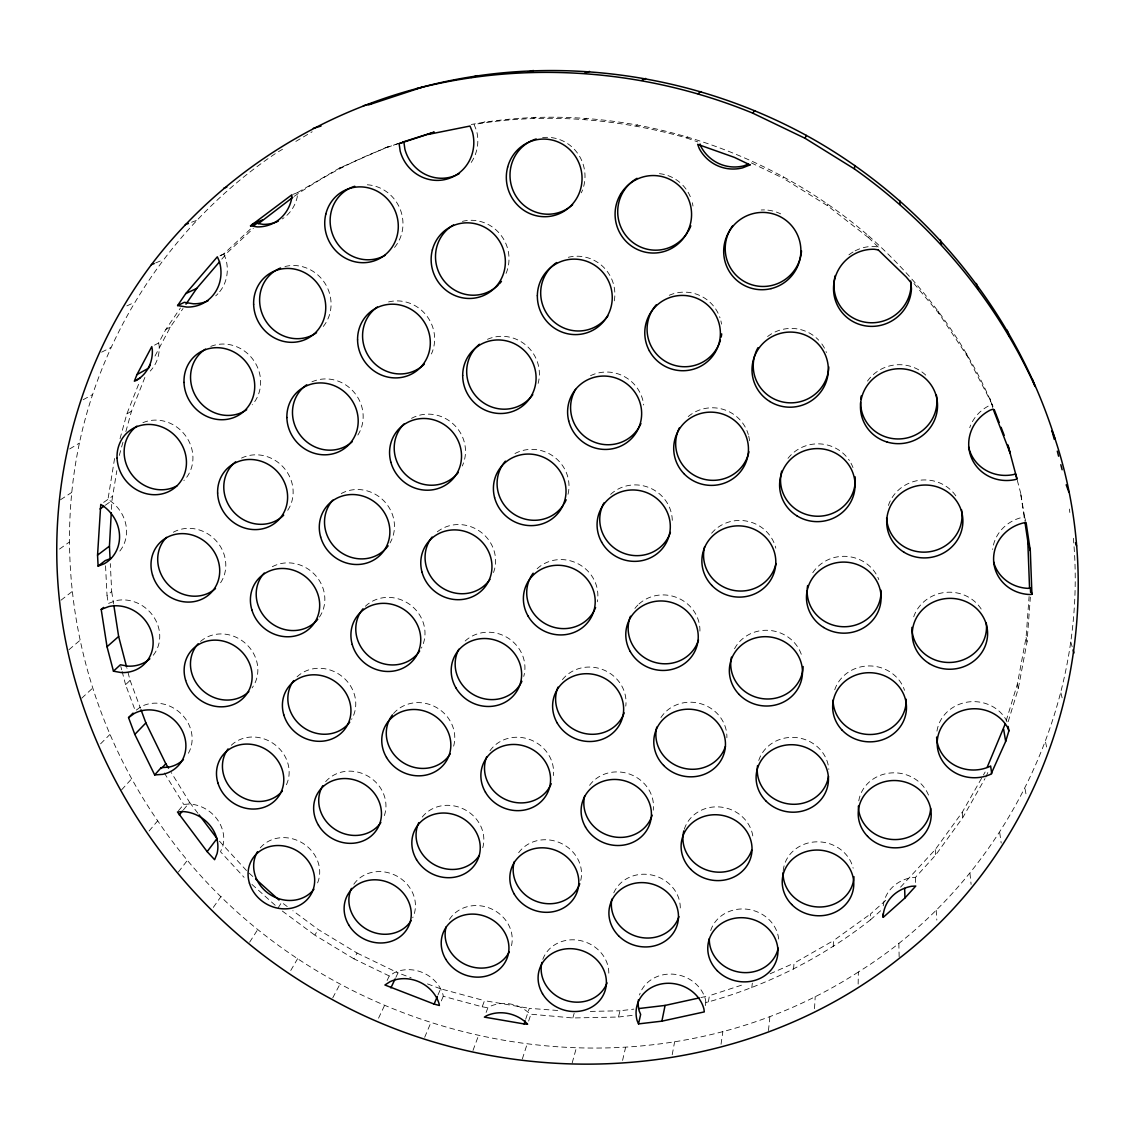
<?xml version="1.0" encoding="UTF-8"?>
<svg xmlns="http://www.w3.org/2000/svg" width="1135" height="1135" viewBox="0 0 1135 1135"><rect width="100%" height="100%" fill="white"/><g stroke="black" fill="none" stroke-linecap="round" stroke-linejoin="round"><path stroke-width="0.75" stroke-dasharray="5 3.75" d="M705.317 1005.61L705.828 1002.46L708.396 1001.893C767.147 985.45 822.478 957.642 870.417 919.875L870.46 914.03L886.18 899.984M858.145 984.088L858.358 972.014C1003.255 881.711 1089.259 708.268 1073.355 538.274M878.192 247.004L868.559 237.683L868.601 235.853C761.103 142.854 611.637 98.688 471.28 124.481M833.232 946.604L833.487 940.631L870.46 914.03M858.358 972.014C630.195 1119.422 307.727 1043.76 157.68 820.789C82.571 711.943 51.983 572.92 79.407 443.104C104.392 325.461 176.748 219.693 276.557 152.799L282.487 149.295M111.457 509.36L111.939 500.606L116.82 470.699M814.504 1008.674L815.228 996.388M1006.163 720.81L1017.343 684.15L1026.083 637.487L1029.104 596.499M936.957 731.139A36.902 34.192 -0.7 0 1 967.545 702.083A36.902 34.192 -0.7 0 1 1006.504 720.484L1007.625 723.52L1018.251 688.761L1027.047 641.828L1030.353 597.166M793.535 969.276L794.032 963.204L833.487 940.631M768.466 1030.608L769.913 1016.208M751.781 987.734L752.335 983.123M721.037 1044.271L722.896 1031.36M114.578 458.497L107.967 499.386A35.526 32.191 47 0 1 117.884 553.242M708.396 1001.893L709.389 995.693L742.574 984.839M672.204 1054.741L674.63 1041.774M868.559 237.683L827.401 205.634L827.727 204.03M622.576 1060.416L625.584 1047.435M486.135 1012.448L487.88 1007.781L489.937 1006.461A33.709 29.978 21.5 0 1 530.201 1014.151L572.82 1017.967L618.476 1017.017L620.008 1010.774L633.883 1009.128M120.026 438.692L126.836 413.934L139.477 382.041M119.288 455.447L123.048 441.813M125.871 431.598L131.504 411.14L145.393 376.153M572.196 1062.899L576.225 1048.343M572.82 1017.967L574.168 1013.3M522.313 1059.012L526.981 1044.555M528.64 1021.089L530.712 1014.803M525.675 1019.273L529.307 1008.348L558.931 1010.561M472.997 1050.442L478.317 1036.127M387.106 980.498L389.277 975.972L394.271 972.723A33.596 29.879 25.1 0 1 443.019 994.671L443.26 996.275L482.191 1006.802L484.517 1000.673L529.307 1008.348M441.316 1000.886L443.26 996.275M424.689 1037.291L430.633 1023.174M438.011 994.913L440.607 988.812L484.517 1000.673M985.833 777.106L988.585 770.736M827.401 205.634L782.951 178.096L783.576 176.663M378.537 1018.18L384.368 1005.851M395.86 977.391L398.002 972.879L411.111 977.774M332.739 997.878L339.89 984.286M389.277 975.972L353.992 958.876L357.057 953.045L318.155 929.466L292.858 910.71M154.53 345.154L158.659 342.969L165.852 329.42L180.408 308.025M154.998 356.035L170.335 327.121L183.033 308.479M900.58 887.116L935.24 849.59L962.239 812.277L982.598 776.468M983.449 774.978L985.137 771.999M883.229 905.815A35.795 32.489 5.3 0 1 911.206 877.695L915.406 877.44L935.609 855.109L962.778 817.597L984.981 778.61M353.992 958.876L314.849 935.169L318.155 929.466M290.759 970.482L297.611 958.706M278.103 907.915L281.622 902.368L287.24 906.539M249.643 942.178L257.9 929.31M213.323 907.404L221.112 896.338M178.365 872.063L187.601 860.06M183.416 809.893L189.602 802.346L171.3 772.609M178.493 810.716L183.7 804.403L189.488 804.006A33.922 30.262 34.9 0 1 222.971 845.632L220.516 851.761L244.082 877.355M149.082 831.019L157.68 820.789M221.793 259.163L227.497 252.509L253.346 228.405M121.601 789.832L131.66 778.823M100.575 743.836L109.84 734.544M188.396 753.257A34.405 30.915 38.4 0 0 181.288 713.915A34.405 30.915 38.4 0 0 141.01 706.679L135.306 710.836L125.588 684.703L130.099 680.39L127.006 668.558M220.53 255.403L223.723 253.985L251.53 228.036M81.748 698.181L92.46 688.307M471.224 162.461A38.689 37.015 72.3 0 0 476.501 130.468L474.075 124.439C544.757 112.549 617.752 118.451 686.576 137.931L687.853 136.782M870.417 919.875L880.632 910.767M68.965 649.702L79.762 640.537M153.268 655.235A34.93 31.553 42.5 0 0 153.367 616.362A34.93 31.553 42.5 0 0 115.855 600.67L108.293 603.508L107.03 595.393L111.698 591.576L110.308 563.613M60.992 600.202L71.973 591.661M294.178 196.341C326.142 174.265 361.228 156.247 397.988 143.577M59.531 549.07L69.235 542.133M105.314 505.245L111.939 500.606M103.64 502.394L112.691 496.108M635.941 125.843L637.544 124.765M60.538 499.74L71.689 492.434M126.836 413.934L131.504 411.14M69.689 448.935L79.407 443.104M295.852 141.407L312.168 131.759M388.17 146.685L339.663 167.98L297.64 192.51L297.171 197.306A38.093 35.639 64 0 1 282.317 218.927M83.153 399.733L92.446 394.639M584.553 119.274L586.497 118.239M165.852 329.42L170.335 327.121M101.625 352.162L110.776 347.594M126.85 305.897L134.299 302.506M533.11 118.267L535.38 117.245M219.963 255.857L227.497 252.509M770.083 973.802L794.032 963.204M155.679 262.923L162.901 259.943M482.262 122.793L484.872 121.757M293.185 194.312L301.087 191.205M339.663 167.98L343.167 166.661M191.588 222.247L196.341 220.46M913.973 283.495L938.929 313.459L967.29 356.135L990.656 401.251L991.976 404.656L988.982 405.734A38.675 36.887 -17.3 0 0 969.716 427.739M384.949 147.89L397.562 143.89M700.877 997.566L709.389 995.693M618.476 1017.017L633.827 1015.201M1025.728 521.206L1024.621 517.092L1022.933 517.234A38.164 35.951 -10.8 0 0 992.643 549.468M590.328 1011.413L620.008 1010.774M876.858 246.806L874.177 246.394A38.831 37.952 -31.8 0 0 854.612 251.133M482.191 1006.802L487.88 1007.781M686.576 137.931L697.855 141.946M427.498 983.903L440.607 988.812M751.313 162.887L782.951 178.096M357.057 953.045L398.002 972.879M282.345 911.064L314.849 935.169M249.104 873.141L253.006 876.66M251.942 884.406L275.493 905.56M868.601 235.853C921.577 283.012 965.431 340.911 993.011 406.401M219.41 841.12L247.813 871.978M189.602 802.346L198.043 813.483M164.32 772.963L183.7 804.403M223.723 253.985L225.709 258.567A37.398 34.674 58.7 0 1 218.913 292.646M130.099 680.39L140.414 708.197M1070.787 641.942L1072.603 648.269M1024.621 517.092L1020.578 492.845L1024.706 520.511M1017.286 480.289L1021.528 496.307M991.976 404.656L992.756 407.607M989.904 398.371L990.656 401.251M120.807 666.444L121.672 669.763M122.112 671.423L125.588 684.703M1060.899 692.974L1062.615 699.727M966.694 353.552L967.29 356.135M1026.083 637.487L1027.047 641.828M1045.548 742.12L1046.91 748.376M1017.343 684.15L1018.251 688.761M1025.047 788.868L1026.537 797.096M938.517 311.146L938.929 313.459M158.659 342.969L159.212 346.09A36.774 33.724 54.8 0 1 150.231 371.046M111.698 591.576L113.571 603.664M1069.354 509.062L1069.837 512.495M999.722 832.735L1001.198 843.05M705.828 1002.46L705.488 999.552A34.376 30.844 15.7 0 0 672.97 974.156A34.376 30.844 15.7 0 0 639.502 995.012M969.957 873.312L971.106 884.435M962.239 812.277L962.778 817.597M935.24 849.59L935.609 855.109M936.191 910.242L936.815 920.088M105.541 565.798L107.03 595.393M915.406 877.44L915.704 884.321M898.835 943.228L899.147 956.72M848.923 254.85A38.831 37.952 -31.8 0 1 853.137 251.956M217.892 293.766A37.398 34.674 58.7 0 1 215.707 295.852M231.285 745.269A34.39 31.127 34.9 0 1 275.152 744.844A34.39 31.127 34.9 0 1 285.183 787.066M173.314 532.244A35.44 32.475 43.9 0 1 216.033 540.671A35.44 32.475 43.9 0 1 220.062 583.503M711.631 533.223A36.66 35.256 10.7 0 1 748.291 521.447A36.66 35.256 10.7 0 1 775.815 548.205M142.911 422.688A36.065 33.114 49.3 0 1 185.913 436.251A36.065 33.114 49.3 0 1 183.898 480.559M325.646 781.703A34.405 31.312 30.8 0 1 369.272 776.95A34.405 31.312 30.8 0 1 383.29 818.264M353.822 884.236A33.993 30.588 27.6 0 1 397.491 876.447A33.993 30.588 27.6 0 1 412.743 917.733M260.284 847.831A33.937 30.446 31.4 0 1 303.811 843.872A33.937 30.446 31.4 0 1 316.495 885.257M788.002 458.341A37.37 36.192 -0.7 0 1 849.363 460.484M850.995 463.222A37.37 36.192 -0.7 0 1 852.981 467.563M210.784 346.402A36.632 34.078 52.4 0 1 253.502 360.178A36.632 34.078 52.4 0 1 252.225 404.784M688.207 416.588A37.072 36.235 13.4 0 1 748.306 434.506M748.703 436.039A37.072 36.235 13.4 0 1 749.511 440.735M767.586 336.556A37.795 37.2 -9.3 0 1 818.69 340.159M821.825 343.933A37.795 37.2 -9.3 0 1 826.45 352.545M241.514 458.086A35.965 33.44 45.9 0 1 284.644 468.741A35.965 33.44 45.9 0 1 286.048 512.594M284.942 266.541A37.242 35.057 56.8 0 1 324.908 283.239A37.242 35.057 56.8 0 1 323.276 326.469M393.519 713.546A34.901 32.234 29.9 0 1 437.259 707.97A34.901 32.234 29.9 0 1 452.61 749.143M341.238 493.555A35.894 33.724 41.2 0 1 383.701 500.691A35.894 33.724 41.2 0 1 390.057 542.899M437.301 531.818A35.88 33.979 34.7 0 1 480.318 531.677A35.88 33.979 34.7 0 1 493.512 572.522M812.774 572.721A36.958 35.213 2.2 0 1 848.001 556.519A36.958 35.213 2.2 0 1 878.831 579.644M734.544 648.723A36.277 34.305 9.8 0 1 771.218 630.592A36.277 34.305 9.8 0 1 802.246 657.548M200.512 641.445A34.887 31.808 39.1 0 1 245.699 643.573A34.887 31.808 39.1 0 1 252.098 687.881M411.523 418.361A36.433 34.745 43.3 0 1 453.631 424.348A36.433 34.745 43.3 0 1 462.271 466.003M297.044 676.829A34.873 32.035 34.9 0 1 341.763 676.19A34.873 32.035 34.9 0 1 351.58 719.377M659.435 173.655A38.377 37.852 85.5 0 1 681.667 184.083M682.844 185.26A38.377 37.852 85.5 0 1 691.399 199.533M692.336 202.754A38.377 37.852 85.5 0 1 692.974 206.045M272.329 566.72A35.384 32.745 39.9 0 1 315.317 575.232A35.384 32.745 39.9 0 1 318.807 617.965M311.926 381.842A36.519 34.419 48.8 0 1 354.319 392.568A36.519 34.419 48.8 0 1 357.184 436.067M518.638 852.725A34.575 31.581 21.6 0 1 561.343 843.418A34.575 31.581 21.6 0 1 580.283 882.179M367.3 184.778A37.923 36.05 63.3 0 1 400.244 209.393A37.923 36.05 63.3 0 1 392.696 249.459M489.965 750.774A34.972 32.376 24.5 0 1 530.556 739.807A34.972 32.376 24.5 0 1 553.383 775.545M669.239 295.284A37.498 37.242 29.9 0 1 719.987 317.786M720.895 320.921A37.498 37.242 29.9 0 1 721.519 324.128M858.769 800.87A36.178 33.355 4.6 0 1 891.5 772.907A36.178 33.355 4.6 0 1 928.912 796.259M422.234 817.058A34.476 31.468 26.3 0 1 464.258 809.354A34.476 31.468 26.3 0 1 482.73 847.774M783.221 870.729A35.526 32.518 9.1 0 1 816.164 841.844A35.526 32.518 9.1 0 1 853.151 868.19M449.432 919.449A34.078 30.716 23.6 0 1 491.341 908.851A34.078 30.716 23.6 0 1 511.091 947.172M388.596 301.924A37.1 35.44 53.6 0 1 425.852 314.75A37.1 35.44 53.6 0 1 431.428 353.95M834.722 689.782A36.561 34.277 3.7 0 1 869.637 665.933A36.561 34.277 3.7 0 1 904.538 690.335M758.747 760.464A35.894 33.397 9.3 0 1 797.111 737.665A35.894 33.397 9.3 0 1 828.82 769.417M761.188 210.003A38.434 38.065 -50.1 0 1 764.522 209.918M767.856 210.131A38.434 38.065 -50.1 0 1 780.653 213.862M542.8 959.359A34.206 30.801 19.6 0 1 582.227 941.028A34.206 30.801 19.6 0 1 608.573 976.653M634.919 608.417A36.05 34.277 17.7 0 1 637.913 605.012M639.005 603.976A36.05 34.277 17.7 0 1 678.389 598.202A36.05 34.277 17.7 0 1 699.926 631.159M514.964 453.532A36.405 35.015 34.5 0 1 554.987 457.519A36.405 35.015 34.5 0 1 567.713 495.456M542.615 137.59A38.519 37.441 75.4 0 1 577.843 153.622A38.519 37.441 75.4 0 1 581.347 192.822M562.421 679.638A35.497 33.312 21.8 0 1 603.721 669.962A35.497 33.312 21.8 0 1 625.782 706.112M590.54 375.685A36.944 36.107 33.9 0 1 643.701 404.982M462.385 221.382A37.753 36.462 61.7 0 1 500.79 234.988A37.753 36.462 61.7 0 1 504.876 275.975M537.139 568.72A35.923 34.178 26.5 0 1 578.893 564.223A35.923 34.178 26.5 0 1 597.265 601.805M610.616 494.392A36.462 35.199 22.6 0 1 649.66 487.837A36.462 35.199 22.6 0 1 672.289 520.327M487.454 339.322A36.987 35.809 47.2 0 1 526.356 345.551A36.987 35.809 47.2 0 1 538.132 383.403M684.291 829.245A35.284 32.518 13.7 0 1 721.676 807.169A35.284 32.518 13.7 0 1 753.087 838.311M613.765 892.834A34.731 31.652 17 0 1 652.625 875.213A34.731 31.652 17 0 1 680.276 908.454M660.925 717.533A35.667 33.383 15.2 0 1 701.302 703.87A35.667 33.383 15.2 0 1 726.882 737.75M589.576 785.321A35.1 32.475 18.9 0 1 630.677 774.496A35.1 32.475 18.9 0 1 653.235 810.191M568.309 257.29A37.597 36.873 57.2 0 1 614.219 301.201M710.694 930.544A34.93 31.681 12.8 0 1 747.781 909.305A34.93 31.681 12.8 0 1 778.752 939.851M913.703 616.816A37.313 35.128 -3.2 0 1 946.335 592.328A37.313 35.128 -3.2 0 1 982.541 611.325M867.495 381.062A38.235 37.044 -15.4 0 1 927.068 376.465M888.379 505.501A37.753 36.093 -7.4 0 1 920.471 480.162A37.753 36.093 -7.4 0 1 957.188 497.953M465.151 641.02A35.398 33.185 28.7 0 1 507.373 637.615A35.398 33.185 28.7 0 1 523.746 676.417M365.371 606.274A35.369 32.986 34.8 0 1 410.246 604.813A35.369 32.986 34.8 0 1 421.411 648.085"/><path stroke-width="1.5" d="M97.553 555.143L100.76 504.394A35.852 32.447 46.9 0 1 119.501 534.855A35.852 32.447 46.9 0 1 104.094 563.825L98.107 566.11L97.553 555.143L109.442 546.134L111.273 512.864M1054.968 438.607C1014.889 310.337 923.975 200.001 806.261 135.377C690.591 72.314 551.553 53.501 423.795 86.7L416.176 88.743C311.77 116.579 216.828 178.507 151.352 264.725C89.949 346.785 56.537 448.595 56.75 551.057C57.034 736.53 169.626 912.441 331.945 999.382C507.799 1096.921 740.658 1085.088 899.19 958.408C1053.691 839.12 1116.258 623.087 1054.968 438.607L1052.017 430.789L1054.216 439.259M1032.467 379.501L1035.106 386.496C995.665 299.427 932.417 224.049 854.428 168.931L854.797 165.497M661.889 1021.159L704.282 1011.909L703.927 1008.987A34.688 31.085 15.8 0 0 662.202 983.804A34.688 31.085 15.8 0 0 637.09 1020.521L638.523 1023.898L661.889 1021.159L665.082 1005.426L699.174 997.935M638.523 1023.898L640.651 1014.406L639.232 1011.058A34.376 30.844 15.7 0 1 638.452 999.736M987.195 767.232L1005.142 724.144M1008.901 730.869L1007.767 727.79A37.256 34.49 -0.6 0 0 957.798 712.397A37.256 34.49 -0.6 0 0 941.085 758.677A37.256 34.49 -0.6 0 0 991.025 774.113L1005.667 741.439L1008.901 730.869L1008.135 726.457M524.115 1023.954L527.605 1024.224L527.094 1023.586A34.007 30.191 21.6 0 0 486.475 1015.797L484.39 1017.116L524.115 1023.954L525.164 1020.833M136.952 374.621L134.356 381.19L136.328 380.395A37.129 34.007 54.6 0 0 152.331 349.75L151.778 346.601L136.952 374.621L148.543 368.208L150.161 365.158M854.428 168.931L805.07 138.3L806.261 135.377M434.109 1004.078L439.387 1005.496L439.131 1003.893A33.894 30.092 25.1 0 0 389.958 981.732L384.935 985.01L434.109 1004.078L437.358 996.445M390.88 987.89L395.15 978.881M177.599 305.57L185.743 293.61L217.352 256.808L219.367 261.433A37.767 34.972 58.6 0 1 186.75 307.06L177.599 305.57L184.296 302.321L193.361 303.783A37.398 34.674 58.7 0 0 208.131 300.761M185.97 304.166L196.724 288.389L219.523 261.816M207.152 851.633L177.457 811.979L183.288 811.582A34.22 30.489 34.8 0 1 217.083 853.563L214.614 859.72L207.152 851.633L217.04 838.538L199.107 814.873M179.287 814.93L182.38 811.156M416.176 88.743C527.25 60.084 646.737 69.575 752.675 113.117L754.761 110.634M133.05 713.092L128.553 717.632L134.81 734.402L154.672 774.921L161.156 767.657L169.044 767.09A34.405 30.915 38.4 0 0 183.444 759.627M162.617 767.274L165.795 763.699L145.89 722.924L141.024 709.829M904.95 897.984L915.775 886.038L911.547 886.279A36.136 32.745 5.4 0 0 883.158 916.314L883.243 917.321L904.95 897.984L904.652 888.393M134.81 734.402L145.89 722.924M250.509 225.851L291.922 194.752L291.44 199.604A38.462 35.965 63.8 0 1 257.163 226.901L250.509 225.851L256.595 223.325L263.178 224.361A38.093 35.639 64 0 0 278.274 221.183M254.07 225.681L256.595 223.325M258.525 223.581L292.787 197.376M103.569 607.438L101.199 609.41L107.03 646.751L113.443 671.182L120.381 664.784L128.014 666.146A34.93 31.553 42.5 0 0 149.863 658.797M107.03 646.751L118.636 636.465L113.84 605.381M98.107 566.11L105.271 560.577L111.202 558.321M128.553 717.632L134.299 713.447A34.717 31.156 38.4 0 1 182.692 731.678A34.717 31.156 38.4 0 1 162.645 774.354L154.672 774.921M697.968 93.737L700.976 91.566M100.022 508.962L103.994 506.167M135.76 380.409L139.974 378.04M641.686 80.386L645.631 78.457M185.743 293.61L196.724 288.389M368.634 104.888L423.795 86.7M252.339 224.148L262.398 219.977M151.352 264.725L154.232 263.519M748.362 164.064L743.922 165.823A39.47 38.576 -72.3 0 1 701.146 146.912L700.025 143.989M428.207 134.427L470.003 126.042L472.472 132.142A39.072 37.37 72 0 1 446.41 179.216A39.072 37.37 72 0 1 400.187 151.154L399.123 143.648L434.123 132.199M185.26 224.616L188.424 223.439M101.199 609.41L108.818 606.544A35.256 31.808 42.4 0 1 152.558 636.409A35.256 31.808 42.4 0 1 121.147 672.558L113.443 671.182M399.123 143.648L403.861 141.889L404.911 149.309A38.689 37.015 72.3 0 0 459.448 173.471M584.61 73.207L589.505 71.406M1016.974 478.956L1015.229 479.58A39.072 37.242 -17 0 1 970.822 456.227A39.072 37.242 -17 0 1 990.117 410.175L993.139 409.082L1010.122 453.021L1007.908 445.005L1016.974 478.956L1015.584 473.877L1013.839 474.487A38.675 36.887 -17.3 0 1 968.595 446.864M223.808 188.183L226.816 187.147M402.882 142.017L433.967 132.157M527.505 72.271L533.337 70.483M313.331 128.298L321.006 126.07M471.11 77.492L477.863 75.619M363.37 105.782L371.812 103.469M639.076 1008.518L665.082 1005.426M1031.928 594.314L1030.31 550.787L1026.097 522.582L1024.394 522.724A38.547 36.277 -10.6 0 0 993.678 561.414A38.547 36.277 -10.6 0 0 1029.488 594.513L1031.928 594.314L1030.41 588.157L1027.984 588.356A38.164 35.951 -10.8 0 1 993.579 561.868M752.675 113.117L805.07 138.3M255.616 878.987L279.026 900.041M165.795 763.699L168.547 768.154M161.156 767.657L161.553 768.466M994.246 409.622L999.211 422.49M1001.084 427.313L1004.191 435.358M1066.176 484.787L1068.815 491.994M1007.171 330.171L1009.384 336.357M1075.469 542.814L1076.562 545.978M976.355 283.48L978.072 288.9M1073.057 649.844L1073.965 653.008M1024.962 522.242L1027.799 541.267L1030.31 550.787M1057.295 451.134L1058.614 456.213M1060.814 464.697L1062.133 469.776M118.636 636.465L126.567 666.869M940.39 240.067L941.497 244.763M1003.61 729.138L1005.667 741.439M991.735 773.659L990.642 765.969L989.933 766.409A36.902 34.192 -0.7 0 1 936.616 737.055M899.7 200.555L900.098 204.584M910.696 280.983L911.079 285.694A38.831 37.952 -31.8 0 1 866.629 322.439A38.831 37.952 -31.8 0 1 835.232 275.606M109.442 546.134L110.052 558.363M1030.41 588.157L1030.566 592.342M1027.799 541.267L1029.544 587.944M883.229 913.788L883.243 917.321M282.345 791.052A34.39 31.127 34.9 0 1 236.435 793.635A34.39 31.127 34.9 0 1 228.036 748.93M215.508 588.54A35.44 32.475 43.9 0 1 168.108 584.553A35.44 32.475 43.9 0 1 166.519 537.38M775.985 563.527A36.66 35.256 10.7 0 1 732.004 590.044A36.66 35.256 10.7 0 1 704.608 546.815M177.046 485.78A36.065 33.114 49.3 0 1 130.624 472.869A36.065 33.114 49.3 0 1 136.867 426.136M380.863 822.52A34.405 31.312 30.8 0 1 335.421 829.657A34.405 31.312 30.8 0 1 322.766 785.704M411.21 920.542A33.993 30.588 27.6 0 1 367.584 929.82A33.993 30.588 27.6 0 1 351.439 888.393M313.913 889.258A33.937 30.446 31.4 0 1 269.577 894.238A33.937 30.446 31.4 0 1 257.503 851.718M855.123 476.813A37.37 36.192 -0.7 0 1 814.859 516.127A37.37 36.192 -0.7 0 1 781.703 471.068M246.678 409.692A36.632 34.078 52.4 0 1 197.235 398.655A36.632 34.078 52.4 0 1 205.492 349.126M748.944 451.787A37.072 36.235 13.4 0 1 700.678 478.261A37.072 36.235 13.4 0 1 679.454 427.753M828.777 366.917A37.795 37.2 -9.3 0 1 784.796 402.372A37.795 37.2 -9.3 0 1 754.818 355.127M755.328 353.595A37.795 37.2 -9.3 0 1 758.024 347.65M283.707 515.177A35.965 33.44 45.9 0 1 233.512 511.828A35.965 33.44 45.9 0 1 235.583 461.846M316.566 332.697A37.242 35.057 56.8 0 1 264.54 318.878A37.242 35.057 56.8 0 1 280.558 267.988M450.34 753.668A34.901 32.234 29.9 0 1 402.258 762.096A34.901 32.234 29.9 0 1 392.455 714.866M388.127 545.836A35.894 33.724 41.2 0 1 338.06 550.262A35.894 33.724 41.2 0 1 332.895 500.095M489.965 579.347A35.88 33.979 34.7 0 1 440.21 586.525A35.88 33.979 34.7 0 1 432.066 537.054M881.015 590.214A36.958 35.213 2.2 0 1 844.185 626.747A36.958 35.213 2.2 0 1 807.169 590.115M807.255 588.597A36.958 35.213 2.2 0 1 807.652 585.547M803.14 666.529A36.277 34.305 9.8 0 1 762.649 698.678A36.277 34.305 9.8 0 1 731.451 657.137M248.806 691.641A34.887 31.808 39.1 0 1 201.945 689.81A34.887 31.808 39.1 0 1 198.143 643.772M455.248 475.806A36.433 34.745 43.3 0 1 404.954 473.919A36.433 34.745 43.3 0 1 404.216 423.795M458.285 472.444A36.433 34.745 43.3 0 1 456.298 474.742M349.722 722.158A34.873 32.035 34.9 0 1 302.577 726.882A34.873 32.035 34.9 0 1 293.71 680.603M687.03 233.214A38.377 37.852 85.5 0 1 627.754 237.782A38.377 37.852 85.5 0 1 637.047 178.294M690.832 225.822A38.377 37.852 85.5 0 1 687.909 231.81M317.743 619.313A35.384 32.745 39.9 0 1 269.038 621.427A35.384 32.745 39.9 0 1 264.214 573.047M352.247 441.699A36.519 34.419 48.8 0 1 300.832 435.925A36.519 34.419 48.8 0 1 306.691 384.793M579.772 883.739A34.575 31.581 21.6 0 1 537.522 901.772A34.575 31.581 21.6 0 1 514.311 861.593M385.262 255.219A37.923 36.05 63.3 0 1 333.506 236.662A37.923 36.05 63.3 0 1 354.758 186.254M551.227 783.746A34.972 32.376 24.5 0 1 506.678 800.005A34.972 32.376 24.5 0 1 486.731 756.704M720.385 340.259A37.498 37.242 29.9 0 1 666.515 362.051A37.498 37.242 29.9 0 1 656.214 304.847M721.69 333.889A37.498 37.242 29.9 0 1 721.179 337.109M930.643 808.375A36.178 33.355 4.6 0 1 893.756 839.559A36.178 33.355 4.6 0 1 858.372 806.063M479.381 855.265A34.476 31.468 26.3 0 1 434.847 864.998A34.476 31.468 26.3 0 1 418.787 822.648M853.974 876.702A35.526 32.518 9.1 0 1 817.2 906.936A35.526 32.518 9.1 0 1 783.107 872.418M509.345 951.669A34.078 30.716 23.6 0 1 467.648 965.502A34.078 30.716 23.6 0 1 446.168 926.756M424.377 364.08A37.1 35.44 53.6 0 1 371.372 360.107A37.1 35.44 53.6 0 1 377.331 307.017M906.156 699.203A36.561 34.277 3.7 0 1 870.389 734.501A36.561 34.277 3.7 0 1 833.076 700.054M828.522 776.397A35.894 33.397 9.3 0 1 788.087 803.85A35.894 33.397 9.3 0 1 757.556 765.572M801.523 250.878A38.434 38.065 -50.1 0 1 750.036 284.176A38.434 38.065 -50.1 0 1 732.685 225.737M607.026 982.91A34.206 30.801 19.6 0 1 565.982 1000.446A34.206 30.801 19.6 0 1 541.892 962.423M698.479 640.012A36.05 34.277 17.7 0 1 652.625 661.677A36.05 34.277 17.7 0 1 630.478 616.22M563.244 505.132A36.405 35.015 34.5 0 1 511.729 512.623A36.405 35.015 34.5 0 1 505.416 461.151M566.166 499.783A36.405 35.015 34.5 0 1 564.067 503.855M572.607 204.683A38.519 37.441 75.4 0 1 514.935 194.397A38.519 37.441 75.4 0 1 536.217 138.952M624.151 712.894A35.497 33.312 21.8 0 1 578.779 731.734A35.497 33.312 21.8 0 1 557.994 687.143M640.92 423.568A36.944 36.107 33.9 0 1 590.682 440.465A36.944 36.107 33.9 0 1 575.601 389.362M498.279 284.97A37.753 36.462 61.7 0 1 443.232 279.877A37.753 36.462 61.7 0 1 453.532 224.971M501.443 281.381A37.753 36.462 61.7 0 1 499.386 283.821M595.591 607.523A35.923 34.178 26.5 0 1 545.694 623.98A35.923 34.178 26.5 0 1 533.138 573.189M670.402 532.428A36.462 35.199 22.6 0 1 621.639 552.404A36.462 35.199 22.6 0 1 604.004 502.848M532.769 394.682A36.987 35.809 47.2 0 1 478.544 398.867A36.987 35.809 47.2 0 1 479.452 344.245M751.696 850.101A35.284 32.518 13.7 0 1 708.964 870.744A35.284 32.518 13.7 0 1 683.823 830.863M678.914 916.626A34.731 31.652 17 0 1 638.097 936.829A34.731 31.652 17 0 1 611.822 899.147M725.421 746.362A35.667 33.383 15.2 0 1 682.319 767.87A35.667 33.383 15.2 0 1 656.768 727.109M652.143 815.185A35.1 32.475 18.9 0 1 610.091 835.984A35.1 32.475 18.9 0 1 584.638 796.061M607.892 315.941A37.597 36.873 57.2 0 1 551.34 319.361A37.597 36.873 57.2 0 1 556.59 262.554M778.213 948.136A34.93 31.681 12.8 0 1 740.332 972.284A34.93 31.681 12.8 0 1 709.304 938.673M986.272 623.03A37.313 35.128 -3.2 0 1 951.272 662.414A37.313 35.128 -3.2 0 1 911.916 627.357M936.403 395.094A38.235 37.044 -15.4 0 1 901.942 438.777A38.235 37.044 -15.4 0 1 860.614 402.428M860.756 399.222A38.235 37.044 -15.4 0 1 861.195 396.002M961.544 509.771A37.753 36.093 -7.4 0 1 928.146 551.922A37.753 36.093 -7.4 0 1 886.634 517.915M521.916 681.312A35.398 33.185 28.7 0 1 475.139 695.556A35.398 33.185 28.7 0 1 458.81 649.263M419.652 651.022A35.369 32.986 34.8 0 1 370.535 657.52A35.369 32.986 34.8 0 1 363.016 608.786M750.036 164.901L742.574 167.866A39.867 38.973 -72.5 0 1 699.359 148.77L697.656 144.329L734.373 157.368L750.036 164.901M878.22 249.884L874.163 249.26A39.228 38.335 -31.3 0 0 833.558 286.871A39.228 38.335 -31.3 0 0 870.658 326.369A39.228 38.335 -31.3 0 0 911.448 288.957L910.923 282.601L906.184 276.94L878.22 249.884M217.92 782.98A34.703 31.369 34.8 0 0 274.67 800.941A34.703 31.369 34.8 0 0 257.815 745.766A34.703 31.369 34.8 0 0 217.92 782.98M152.544 575.105A35.767 32.745 43.8 0 0 210.599 593.194A35.767 32.745 43.8 0 0 192.907 535.252A35.767 32.745 43.8 0 0 152.544 575.105M711.844 585.433A37.015 35.568 10.9 0 0 774.212 572.352A37.015 35.568 10.9 0 0 730.458 526.668A37.015 35.568 10.9 0 0 711.844 585.433M117.061 458.157A36.405 33.397 49.1 0 0 170.449 490.689A36.405 33.397 49.1 0 0 167.725 429.867A36.405 33.397 49.1 0 0 117.061 458.157M318.495 825.273A34.731 31.553 30.8 0 0 377.231 828.976A34.731 31.553 30.8 0 0 346.941 778.61A34.731 31.553 30.8 0 0 318.495 825.273M348.856 925.139A34.291 30.815 27.6 0 0 407.011 929.154A34.291 30.815 27.6 0 0 377.217 879.88A34.291 30.815 27.6 0 0 348.856 925.139M249.445 883.214A34.249 30.673 31.4 0 0 305.57 901.119A34.249 30.673 31.4 0 0 289.113 847.249A34.249 30.673 31.4 0 0 249.445 883.214M797.082 515.957A37.739 36.533 -0.3 0 0 855.024 486.674A37.739 36.533 -0.3 0 0 799.877 452.737A37.739 36.533 -0.3 0 0 797.082 515.957M183.998 382.452A36.987 34.376 52.2 0 0 238.123 415.523A36.987 34.376 52.2 0 0 235.924 353.155A36.987 34.376 52.2 0 0 183.998 382.452M683.866 473.593A37.427 36.575 13.7 0 0 746.887 459.661A37.427 36.575 13.7 0 0 702.48 413.041A37.427 36.575 13.7 0 0 683.866 473.593M769.8 401.506A38.179 37.554 -8.4 0 0 828.295 370.932A38.179 37.554 -8.4 0 0 772.41 336.471A38.179 37.554 -8.4 0 0 769.8 401.506M217.622 493.044A36.306 33.709 45.8 0 0 271.052 525.633A36.306 33.709 45.8 0 0 269.137 464.939A36.306 33.709 45.8 0 0 217.622 493.044M253.63 304.265A37.611 35.369 56.6 0 0 308.536 337.918A37.611 35.369 56.6 0 0 306.876 273.946A37.611 35.369 56.6 0 0 253.63 304.265M386.524 757.471A35.228 32.489 29.9 0 0 446.381 760.975A35.228 32.489 29.9 0 0 415.992 709.545A35.228 32.489 29.9 0 0 386.524 757.471M320.652 537.025A36.235 34.007 41.1 0 0 379.97 555.356A36.235 34.007 41.1 0 0 363.129 496.165A36.235 34.007 41.1 0 0 320.652 537.025M422.021 572.21A36.221 34.263 34.7 0 0 481.637 590.64A36.221 34.263 34.7 0 0 465.449 531.549A36.221 34.263 34.7 0 0 422.021 572.21M823.655 627.471A37.313 35.526 2.5 0 0 881.058 599.422A37.313 35.526 2.5 0 0 826.635 565.996A37.313 35.526 2.5 0 0 823.655 627.471M739.112 694.45A36.618 34.603 9.9 0 0 800.856 682.178A36.618 34.603 9.9 0 0 757.74 637.416A36.618 34.603 9.9 0 0 739.112 694.45M185.629 680.305A35.213 32.064 39 0 0 243.018 698.337A35.213 32.064 39 0 0 225.766 641.8A35.213 32.064 39 0 0 185.629 680.305M390.866 462.229A36.788 35.043 43.1 0 0 451.191 480.715A36.788 35.043 43.1 0 0 434.591 420.106A36.788 35.043 43.1 0 0 390.866 462.229M283.778 714.795A35.199 32.291 34.8 0 0 341.451 732.912A35.199 32.291 34.8 0 0 324.809 676.488A35.199 32.291 34.8 0 0 283.778 714.795M620.59 194.184A38.746 38.235 84.5 0 0 652.582 253.034A38.746 38.235 84.5 0 0 686.817 195.674A38.746 38.235 84.5 0 0 620.59 194.184M251.828 609.779A35.71 33.014 39.8 0 0 310.167 627.967A35.71 33.014 39.8 0 0 293.114 570.125A35.71 33.014 39.8 0 0 251.828 609.779M286.871 417.524A36.873 34.717 48.7 0 0 341.053 450.652A36.873 34.717 48.7 0 0 339.691 388.44A36.873 34.717 48.7 0 0 286.871 417.524M514.311 894.167A34.901 31.823 21.7 0 0 574.055 898.14A34.901 31.823 21.7 0 0 544.601 847.888A34.901 31.823 21.7 0 0 514.311 894.167M325.816 214.104A38.292 36.377 63 0 0 371.642 261.632A38.292 36.377 63 0 0 387.049 198.625A38.292 36.377 63 0 0 325.816 214.104M485.468 792.258A35.298 32.631 24.5 0 0 545.836 795.89A35.298 32.631 24.5 0 0 515.872 744.517A35.298 32.631 24.5 0 0 485.468 792.258M649.362 350.828A37.881 37.583 29.7 0 0 714.823 352.957A37.881 37.583 29.7 0 0 683.582 295.44A37.881 37.583 29.7 0 0 649.362 350.828M867.58 836.353A36.519 33.639 4.8 0 0 929.423 825.031A36.519 33.639 4.8 0 0 887.13 781.164A36.519 33.639 4.8 0 0 867.58 836.353M416.502 859.578A34.788 31.709 26.3 0 0 475.749 863.423A34.788 31.709 26.3 0 0 445.871 813.1A34.788 31.709 26.3 0 0 416.502 859.578M791.634 904.439A35.866 32.787 9.2 0 0 852.144 893.656A35.866 32.787 9.2 0 0 810.248 850.64A35.866 32.787 9.2 0 0 791.634 904.439M445.771 959.259A34.39 30.943 23.6 0 0 504.422 963.416A34.39 30.943 23.6 0 0 475.04 914.186A34.39 30.943 23.6 0 0 445.771 959.259M357.568 339.862A37.469 35.752 53.3 0 0 412.516 373.557A37.469 35.752 53.3 0 0 411.735 309.741A37.469 35.752 53.3 0 0 357.568 339.862M842.213 730.259A36.916 34.561 3.9 0 0 904.694 718.171A36.916 34.561 3.9 0 0 861.806 673.41A36.916 34.561 3.9 0 0 842.213 730.259M765.699 800.742A36.235 33.667 9.5 0 0 826.819 789.236A36.235 33.667 9.5 0 0 784.313 745.369A36.235 33.667 9.5 0 0 765.699 800.742M771.048 288.63A38.803 38.448 -49.4 0 0 790.457 224.389A38.803 38.448 -49.4 0 0 725.35 240.166A38.803 38.448 -49.4 0 0 771.048 288.63M542.473 993.636A34.518 31.028 19.6 0 0 601.607 997.935A34.518 31.028 19.6 0 0 572.636 948.761A34.518 31.028 19.6 0 0 542.473 993.636M630.223 651.462A36.405 34.575 17.8 0 0 692.96 654.668A36.405 34.575 17.8 0 0 662.854 601.011A36.405 34.575 17.8 0 0 630.223 651.462M494.59 497.612A36.76 35.327 34.4 0 0 555.242 516.212A36.76 35.327 34.4 0 0 539.324 455.702A36.76 35.327 34.4 0 0 494.59 497.612M507.671 167.058A38.902 37.795 74.9 0 0 553.752 215.593A38.902 37.795 74.9 0 0 571.146 151.026A38.902 37.795 74.9 0 0 507.671 167.058M557.115 722.825A35.838 33.596 21.9 0 0 618.646 726.258A35.838 33.596 21.9 0 0 588.611 673.764A35.838 33.596 21.9 0 0 557.115 722.825M568.706 420.901A37.299 36.433 33.7 0 0 630.393 439.656A37.299 36.433 33.7 0 0 614.773 377.685A37.299 36.433 33.7 0 0 568.706 420.901M432.364 249.913A38.122 36.802 61.3 0 0 477.977 297.427A38.122 36.802 61.3 0 0 494.406 234.619A38.122 36.802 61.3 0 0 432.364 249.913M528.016 615.965A36.263 34.461 26.5 0 0 590.214 619.029A36.263 34.461 26.5 0 0 559.654 565.315A36.263 34.461 26.5 0 0 528.016 615.965M601.607 542.076A36.817 35.511 22.6 0 0 665.039 544.899A36.817 35.511 22.6 0 0 634.408 489.994A36.817 35.511 22.6 0 0 601.607 542.076M462.683 375.458A37.356 36.121 46.9 0 0 517.688 409.21A37.356 36.121 46.9 0 0 517.787 345.537A37.356 36.121 46.9 0 0 462.683 375.458M690.747 869.311A35.625 32.773 13.8 0 0 750.533 858.372A35.625 32.773 13.8 0 0 708.424 815.341A35.625 32.773 13.8 0 0 690.747 869.311M618.589 935.793A35.057 31.893 17.1 0 0 677.098 925.38A35.057 31.893 17.1 0 0 635.387 883.172A35.057 31.893 17.1 0 0 618.589 935.793M663.62 765.43A36.008 33.653 15.3 0 0 723.988 753.753A36.008 33.653 15.3 0 0 681.284 709.872A36.008 33.653 15.3 0 0 663.62 765.43M585.504 827.06A35.426 32.731 19 0 0 646.397 830.848A35.426 32.731 19 0 0 616.858 779.518A35.426 32.731 19 0 0 585.504 827.06M537.352 295.753A37.966 37.228 56.5 0 0 593.165 330.086A37.966 37.228 56.5 0 0 593.903 264.753A37.966 37.228 56.5 0 0 537.352 295.753M717.221 970.68A35.256 31.922 12.9 0 0 776.425 960.437A35.256 31.922 12.9 0 0 734.898 918.243A35.256 31.922 12.9 0 0 717.221 970.68M929.196 663.521A37.682 35.44 -3 0 0 987.535 635.671A37.682 35.44 -3 0 0 933.069 602.203A37.682 35.44 -3 0 0 929.196 663.521M887.088 442.026A38.618 37.398 -15 0 0 936.687 397.817A38.618 37.398 -15 0 0 873.212 378.749A38.618 37.398 -15 0 0 887.088 442.026M903.928 552.192A38.122 36.419 -7.1 0 0 962.835 523.121A38.122 36.419 -7.1 0 0 907.631 489.128A38.122 36.419 -7.1 0 0 903.928 552.192M455.901 687.824A35.738 33.454 28.6 0 0 516.907 691.116A35.738 33.454 28.6 0 0 486.433 638.565A35.738 33.454 28.6 0 0 455.901 687.824M352.219 644.467A35.696 33.255 34.8 0 0 410.842 662.755A35.696 33.255 34.8 0 0 394.427 605.012A35.696 33.255 34.8 0 0 352.219 644.467"/></g></svg>
